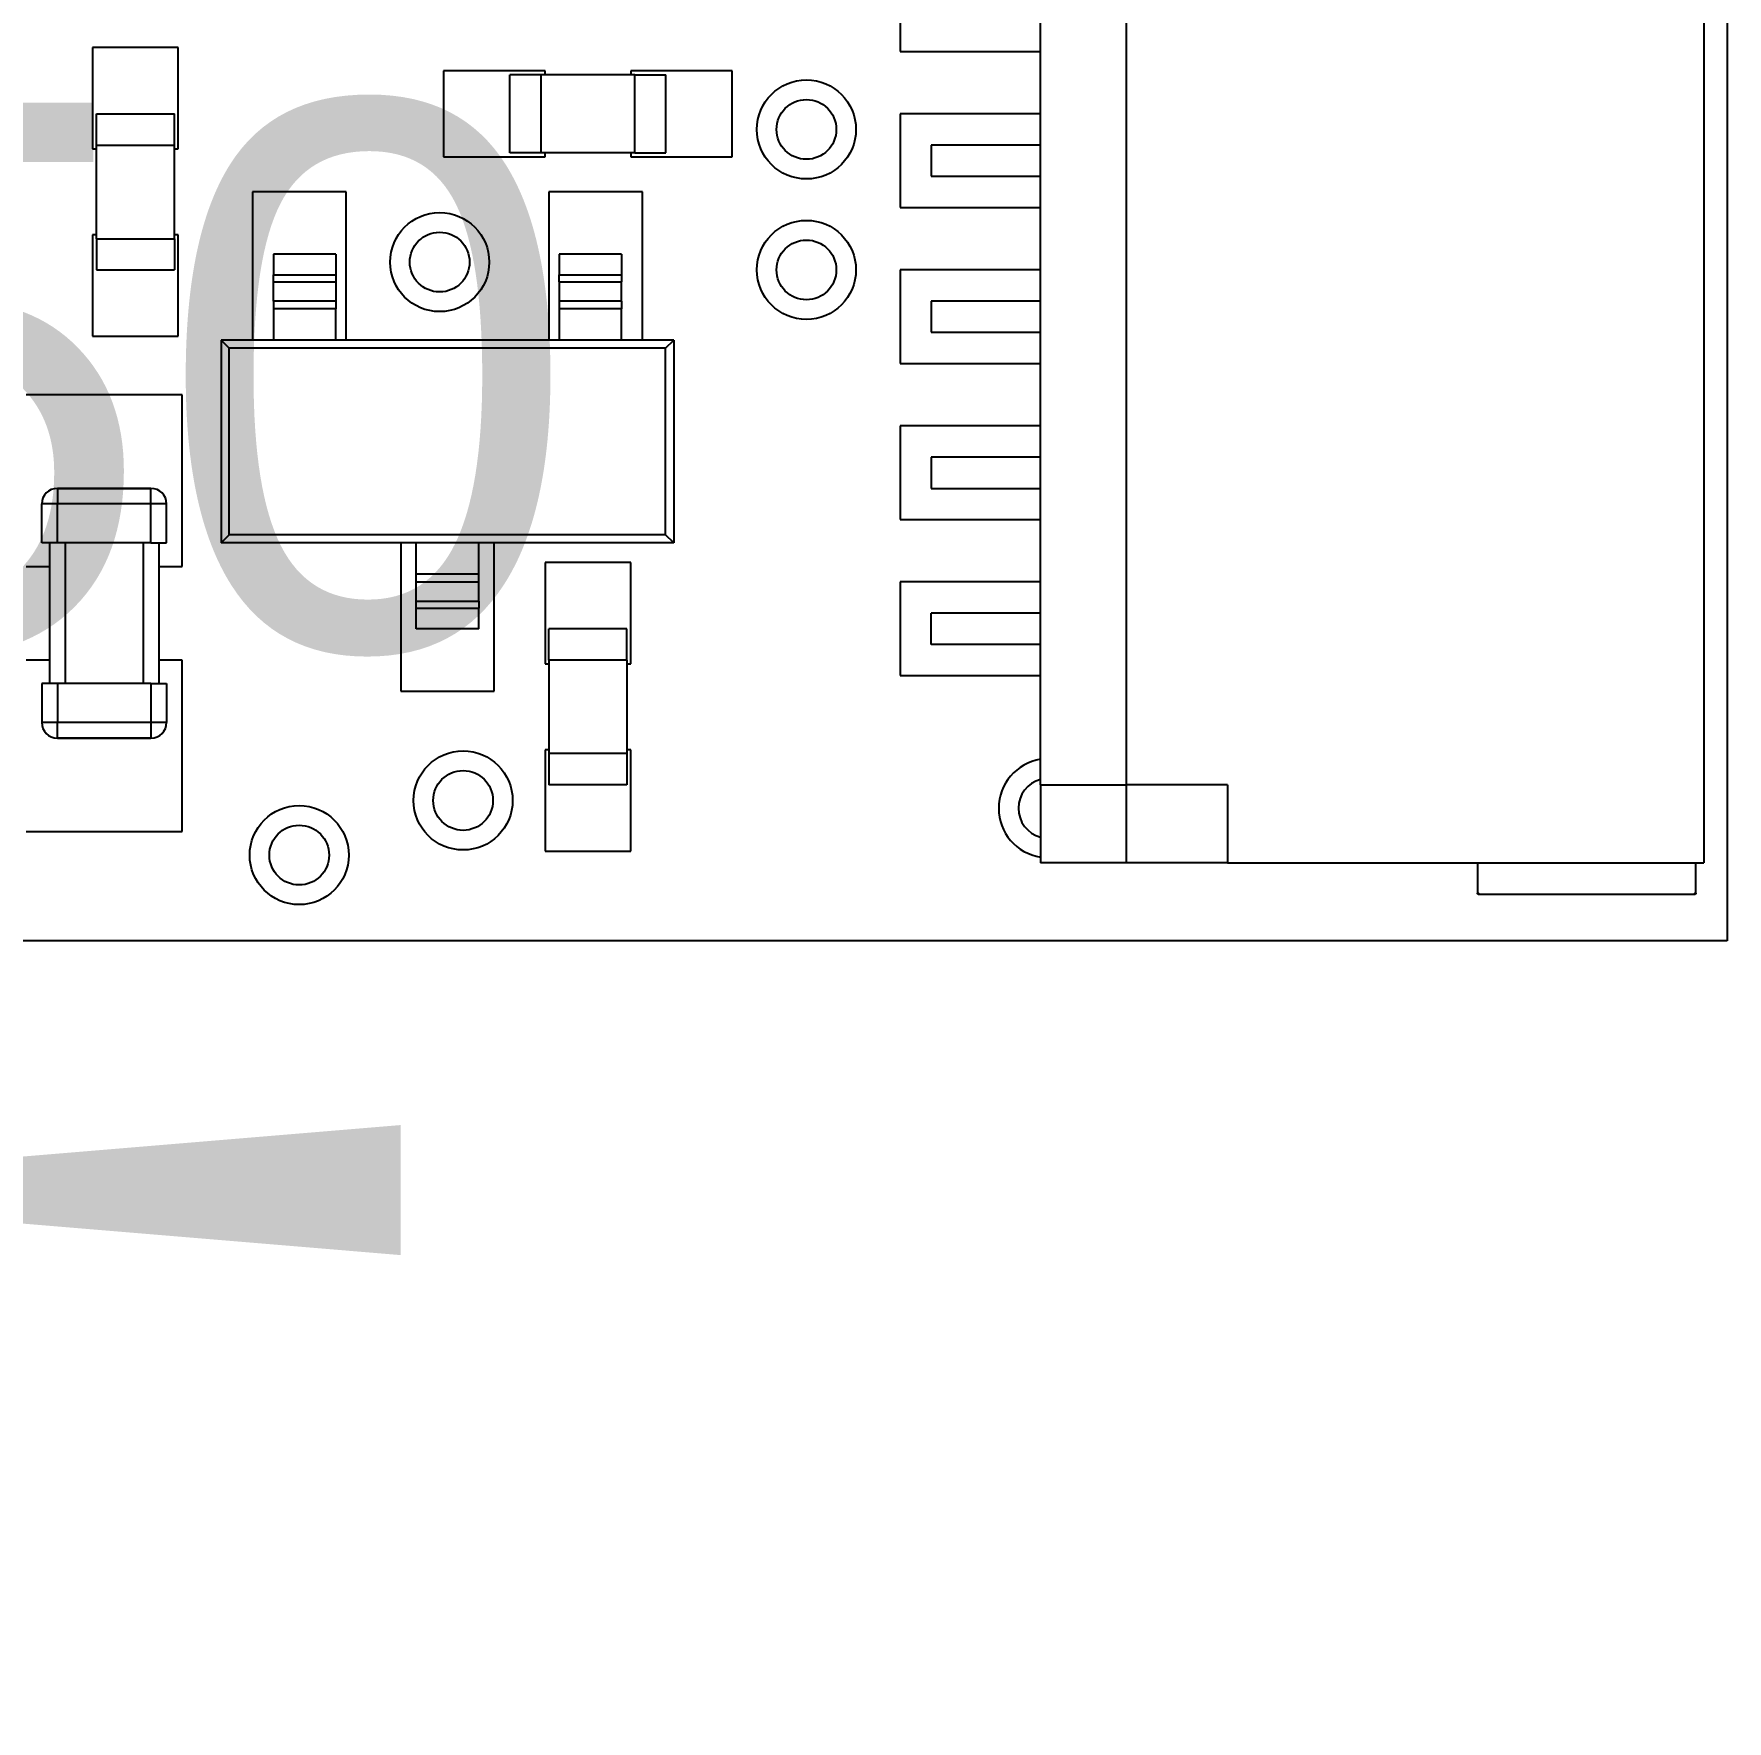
# Model space of a CAD drawing. Extents: x 78 to 182, y 87 to 136.
# Drawn here: x 102.02 to 112.88, y 86.95 to 97.76 of the extents above; entities that cross this region are included whole.
import ezdxf
from ezdxf.enums import TextEntityAlignment as Align

# ---------------------------------------------------------------- set-up
doc = ezdxf.new("R2010")
doc.units = 0
doc.layers.get('0').update_dxf_attribs({"linetype": 'CONTINUOUS'})
for name, color, linetype in [('Dimension001', 7, 'CONTINUOUS'), ('Dimension003', 7, 'CONTINUOUS'), ('Dimension004', 7, 'CONTINUOUS'), ('Dimension005', 7, 'CONTINUOUS'), ('View005', 7, 'CONTINUOUS')]:
    doc.layers.add(name, color=color, linetype=linetype)
doc.styles.get("Standard").update_dxf_attribs({"font": 'arial.ttf'})
doc.dimstyles.get("Standard").update_dxf_attribs({"dimscale": 0, "dimtxt": 2.5, "dimasz": 2.5, "dimexe": 1.25, "dimexo": 0.625, "dimtad": 1, "dimtxsty": 'STANDARD', "dimcen": 2.5, "dimazin": 3, "dimtfac": 1, "dimtmove": 0, "dimatfit": 3})

# ---------------------------------------------------------------- blocks, each defined once
blk = doc.blocks.new('*Dimension001')
at = {"color": 0}
for points in [[(83.3583, 128.95), (84.1917, 128.95), (83.775, 123.95)], [(83.3583, 86.95), (84.1917, 86.95), (83.775, 91.95)]]:
    blk.add_solid(points, dxfattribs=at)
at = {"layer": 'Dimension001'}
for p, q in [((112.875, 123.95), (83.775, 123.95)), ((83.775, 91.95), (83.775, 123.95)), ((112.875, 91.95), (83.775, 91.95))]:
    blk.add_line(p, q, dxfattribs=at)
blk.add_text('32.00', height=3.5, dxfattribs=at).set_placement((83.775, 107.95), align=Align.CENTER)
blk = doc.blocks.new('*Dimension003')
at = {"color": 0}
for points in [[(96.8583, 127.45), (97.6917, 127.45), (97.275, 122.45)], [(96.8583, 88.45), (97.6917, 88.45), (97.275, 93.45)]]:
    blk.add_solid(points, dxfattribs=at)
at = {"layer": 'Dimension003'}
for p, q in [((99.375, 122.45), (97.275, 122.45)), ((97.275, 122.45), (97.275, 93.45)), ((99.375, 93.45), (97.275, 93.45))]:
    blk.add_line(p, q, dxfattribs=at)
blk.add_text('29.00', height=3.5, dxfattribs=at).set_placement((97.275, 107.95), align=Align.CENTER)
blk = doc.blocks.new('*Dimension004')
at = {"color": 0}
for points in [[(101.185, 98.45), (100.351, 98.45), (100.768, 93.45)], [(101.185, 86.95), (100.351, 86.95), (100.768, 91.95)]]:
    blk.add_solid(points, dxfattribs=at)
at = {"layer": 'Dimension004'}
for p, q in [((99.375, 93.45), (100.768, 93.45)), ((100.768, 93.45), (100.768, 91.95)), ((97.875, 91.95), (100.768, 91.95))]:
    blk.add_line(p, q, dxfattribs=at)
blk.add_text('1.50', height=3.5, dxfattribs=at).set_placement((100.768, 93.8216), align=Align.CENTER)
blk = doc.blocks.new('*Dimension005')
at = {"color": 0}
for points in [[(92.875, 89.9365), (92.875, 90.7699), (97.875, 90.3532)], [(104.375, 89.9365), (104.375, 90.7699), (99.375, 90.3532)]]:
    blk.add_solid(points, dxfattribs=at)
at = {"layer": 'Dimension005'}
for p, q in [((97.875, 93.45), (97.875, 90.3532)), ((99.375, 93.45), (99.375, 90.3532)), ((97.875, 90.3532), (99.375, 90.3532))]:
    blk.add_line(p, q, dxfattribs=at)
blk.add_text('1.50', height=3.5, dxfattribs=at).set_placement((96.1183, 90.3532), align=Align.CENTER)

msp = doc.modelspace()

# ---------------------------------------------------------------- linework, layer by layer
at = {"layer": 'View005'}
for p, q in [((112.875, 123.95), (112.875, 91.95)), ((112.875, 123.95), (112.875, 91.95)), ((112.725, 99.45), (112.725, 92.45)), ((112.725, 99.45), (112.725, 92.45)), ((108.475, 92.95), (108.475, 98.95)), ((108.475, 92.95), (108.475, 98.95)), ((109.025, 98.95), (109.025, 92.95)), ((109.025, 98.95), (109.025, 92.95)), ((107.575, 98.25), (107.575, 97.65)), ((107.575, 98.25), (107.575, 97.65)), ((102.95, 97.675), (102.4, 97.675)), ((102.4, 97.675), (102.4, 97.025)), ((102.95, 97.675), (102.4, 97.675)), ((102.4, 97.675), (102.4, 97.025)), ((102.95, 97.025), (102.95, 97.675)), ((102.95, 97.025), (102.95, 97.675)), ((107.575, 97.65), (108.475, 97.65)), ((107.575, 97.65), (108.475, 97.65)), ((105.3, 97.525), (104.65, 97.525)), ((104.65, 97.525), (104.65, 96.975)), ((105.3, 97.525), (104.65, 97.525)), ((104.65, 97.525), (104.65, 96.975)), ((105.275, 97.5), (105.075, 97.5)), ((105.075, 97), (105.075, 97.5)), ((105.275, 97.5), (105.075, 97.5)), ((105.075, 97), (105.075, 97.5)), ((105.275, 97), (105.275, 97.5)), ((105.875, 97.5), (105.275, 97.5)), ((105.275, 97), (105.275, 97.5)), ((105.275, 97), (105.275, 97.5)), ((105.875, 97.5), (105.275, 97.5)), ((105.275, 97), (105.275, 97.5)), ((105.3, 97.5), (105.3, 97.525)), ((105.3, 97.5), (105.3, 97.525)), ((106.5, 97.525), (105.85, 97.525)), ((105.85, 97.525), (105.85, 97.5)), ((106.5, 97.525), (105.85, 97.525)), ((105.85, 97.525), (105.85, 97.5)), ((105.875, 97), (105.875, 97.5)), ((105.875, 97.5), (106.075, 97.5)), ((105.875, 97), (105.875, 97.5)), ((105.875, 97), (105.875, 97.5)), ((105.875, 97.5), (106.075, 97.5)), ((105.875, 97), (105.875, 97.5)), ((106.075, 97), (106.075, 97.5)), ((106.075, 97), (106.075, 97.5)), ((106.5, 96.975), (106.5, 97.525)), ((106.5, 96.975), (106.5, 97.525)), ((102.425, 97.25), (102.925, 97.25)), ((102.425, 97.05), (102.425, 97.25)), ((102.425, 97.25), (102.925, 97.25)), ((102.425, 97.05), (102.425, 97.25)), ((102.925, 97.05), (102.925, 97.25)), ((102.925, 97.05), (102.925, 97.25)), ((108.475, 97.25), (107.575, 97.25)), ((107.575, 97.25), (107.575, 96.65)), ((108.475, 97.25), (107.575, 97.25)), ((107.575, 97.25), (107.575, 96.65)), ((102.4, 97.025), (102.425, 97.025)), ((102.4, 97.025), (102.425, 97.025)), ((102.425, 97.05), (102.925, 97.05)), ((102.425, 97.05), (102.925, 97.05)), ((102.425, 96.45), (102.425, 97.05)), ((102.425, 97.05), (102.925, 97.05)), ((102.425, 97.05), (102.925, 97.05)), ((102.425, 96.45), (102.425, 97.05)), ((102.925, 96.45), (102.925, 97.05)), ((102.925, 96.45), (102.925, 97.05)), ((102.925, 97.025), (102.95, 97.025)), ((102.925, 97.025), (102.95, 97.025)), ((108.475, 97.05), (107.775, 97.05)), ((107.775, 97.05), (107.775, 96.85)), ((108.475, 97.05), (107.775, 97.05)), ((107.775, 97.05), (107.775, 96.85)), ((104.65, 96.975), (105.3, 96.975)), ((104.65, 96.975), (105.3, 96.975)), ((105.275, 97), (105.075, 97)), ((105.275, 97), (105.075, 97)), ((105.875, 97), (105.275, 97)), ((105.875, 97), (105.275, 97)), ((105.3, 96.975), (105.3, 97)), ((105.3, 96.975), (105.3, 97)), ((105.85, 97), (105.85, 96.975)), ((105.85, 97), (105.85, 96.975)), ((105.85, 96.975), (106.5, 96.975)), ((105.85, 96.975), (106.5, 96.975)), ((105.875, 97), (106.075, 97)), ((105.875, 97), (106.075, 97)), ((107.775, 96.85), (108.475, 96.85)), ((107.775, 96.85), (108.475, 96.85)), ((104.025, 96.75), (103.425, 96.75)), ((103.425, 96.75), (103.425, 95.8)), ((104.025, 96.75), (103.425, 96.75)), ((103.425, 96.75), (103.425, 95.8)), ((104.025, 95.8), (104.025, 96.75)), ((104.025, 95.8), (104.025, 96.75)), ((105.925, 96.75), (105.325, 96.75)), ((105.325, 96.75), (105.325, 95.8)), ((105.925, 96.75), (105.325, 96.75)), ((105.325, 96.75), (105.325, 95.8)), ((105.925, 95.8), (105.925, 96.75)), ((105.925, 95.8), (105.925, 96.75)), ((107.575, 96.65), (108.475, 96.65)), ((107.575, 96.65), (108.475, 96.65)), ((102.425, 96.475), (102.4, 96.475)), ((102.4, 96.475), (102.4, 95.825)), ((102.425, 96.475), (102.4, 96.475)), ((102.4, 96.475), (102.4, 95.825)), ((102.95, 96.475), (102.925, 96.475)), ((102.95, 96.475), (102.925, 96.475)), ((102.95, 95.825), (102.95, 96.475)), ((102.95, 95.825), (102.95, 96.475)), ((102.425, 96.45), (102.925, 96.45)), ((102.425, 96.45), (102.425, 96.25)), ((102.425, 96.45), (102.925, 96.45)), ((102.425, 96.45), (102.925, 96.45)), ((102.425, 96.45), (102.425, 96.25)), ((102.425, 96.45), (102.925, 96.45)), ((102.925, 96.45), (102.925, 96.25)), ((102.925, 96.45), (102.925, 96.25)), ((102.425, 96.25), (102.925, 96.25)), ((102.425, 96.25), (102.925, 96.25)), ((103.56, 96.35), (103.56, 96.2184)), ((103.96, 96.35), (103.56, 96.35)), ((103.56, 96.35), (103.56, 96.2184)), ((103.96, 96.35), (103.56, 96.35)), ((103.96, 96.35), (103.96, 96.2184)), ((103.96, 96.35), (103.96, 96.2184)), ((105.39, 96.35), (105.39, 96.2184)), ((105.79, 96.35), (105.39, 96.35)), ((105.39, 96.35), (105.39, 96.2184)), ((105.79, 96.35), (105.39, 96.35)), ((105.79, 96.35), (105.79, 96.2184)), ((105.79, 96.35), (105.79, 96.2184)), ((108.475, 96.25), (107.575, 96.25)), ((107.575, 96.25), (107.575, 95.65)), ((108.475, 96.25), (107.575, 96.25)), ((107.575, 96.25), (107.575, 95.65)), ((103.56, 96.2184), (103.96, 96.2184)), ((103.56, 96.2184), (103.96, 96.2184)), ((103.56, 96.0503), (103.56, 96.1727)), ((103.56, 96.0503), (103.56, 96.1727)), ((103.56, 96.1727), (103.96, 96.1727)), ((103.56, 96.1727), (103.96, 96.1727)), ((103.96, 96.1727), (103.96, 96.0503)), ((103.96, 96.1727), (103.96, 96.0503)), ((105.39, 96.2184), (105.79, 96.2184)), ((105.39, 96.2184), (105.79, 96.2184)), ((105.39, 96.1727), (105.39, 96.0503)), ((105.39, 96.1727), (105.39, 96.0503)), ((105.39, 96.1727), (105.79, 96.1727)), ((105.39, 96.1727), (105.79, 96.1727)), ((105.79, 96.0503), (105.79, 96.1727)), ((105.79, 96.0503), (105.79, 96.1727)), ((103.96, 96.0503), (103.56, 96.0503)), ((103.96, 96.0503), (103.56, 96.0503)), ((105.79, 96.0503), (105.39, 96.0503)), ((105.79, 96.0503), (105.39, 96.0503)), ((108.475, 96.05), (107.775, 96.05)), ((107.775, 96.05), (107.775, 95.85)), ((108.475, 96.05), (107.775, 96.05)), ((107.775, 96.05), (107.775, 95.85)), ((103.56, 96), (103.56, 95.8)), ((103.56, 96), (103.56, 95.8)), ((103.96, 96), (103.56, 96)), ((103.96, 96), (103.56, 96)), ((103.96, 95.8), (103.96, 96)), ((103.96, 95.8), (103.96, 96)), ((105.39, 96), (105.39, 95.8)), ((105.39, 96), (105.39, 95.8)), ((105.79, 96), (105.39, 96)), ((105.79, 96), (105.39, 96)), ((105.79, 95.8), (105.79, 96)), ((105.79, 95.8), (105.79, 96)), ((102.4, 95.825), (102.95, 95.825)), ((102.4, 95.825), (102.95, 95.825)), ((107.775, 95.85), (108.475, 95.85)), ((107.775, 95.85), (108.475, 95.85)), ((103.225, 95.8), (103.225, 94.5)), ((103.277, 95.7475), (103.225, 95.8)), ((103.56, 95.8), (103.225, 95.8)), ((103.225, 95.8), (103.225, 94.5)), ((103.277, 95.7475), (103.225, 95.8)), ((103.56, 95.8), (103.225, 95.8)), ((103.277, 94.5525), (103.277, 95.7475)), ((106.073, 95.7475), (103.277, 95.7475)), ((103.277, 94.5525), (103.277, 95.7475)), ((106.073, 95.7475), (103.277, 95.7475)), ((103.96, 95.8), (103.56, 95.8)), ((103.96, 95.8), (103.56, 95.8)), ((104.475, 95.8), (103.96, 95.8)), ((104.475, 95.8), (103.96, 95.8)), ((104.875, 95.8), (104.475, 95.8)), ((104.875, 95.8), (104.475, 95.8)), ((105.39, 95.8), (104.875, 95.8)), ((105.39, 95.8), (104.875, 95.8)), ((105.79, 95.8), (105.39, 95.8)), ((105.79, 95.8), (105.39, 95.8)), ((106.125, 95.8), (105.79, 95.8)), ((106.125, 95.8), (105.79, 95.8)), ((106.073, 95.7475), (106.125, 95.8)), ((106.073, 95.7475), (106.125, 95.8)), ((106.073, 94.5525), (106.073, 95.7475)), ((106.073, 94.5525), (106.073, 95.7475)), ((106.125, 95.8), (106.125, 94.5)), ((106.125, 95.8), (106.125, 94.5)), ((107.575, 95.65), (108.475, 95.65)), ((107.575, 95.65), (108.475, 95.65)), ((102.975, 95.45), (101.975, 95.45)), ((102.975, 95.45), (101.975, 95.45)), ((102.975, 94.35), (102.975, 95.45)), ((102.975, 94.35), (102.975, 95.45)), ((108.475, 95.25), (107.575, 95.25)), ((107.575, 95.25), (107.575, 94.65)), ((108.475, 95.25), (107.575, 95.25)), ((107.575, 95.25), (107.575, 94.65)), ((108.475, 95.05), (107.775, 95.05)), ((107.775, 95.05), (107.775, 94.85)), ((108.475, 95.05), (107.775, 95.05)), ((107.775, 95.05), (107.775, 94.85)), ((102.775, 94.85), (102.175, 94.85)), ((102.175, 94.85), (102.775, 94.85)), ((102.775, 94.85), (102.175, 94.85)), ((102.175, 94.85), (102.775, 94.85)), ((102.775, 94.85), (102.175, 94.85)), ((102.775, 94.85), (102.175, 94.85)), ((102.175, 94.85), (102.775, 94.85)), ((102.175, 94.85), (102.775, 94.85)), ((102.775, 94.85), (102.175, 94.85)), ((102.775, 94.85), (102.175, 94.85)), ((102.175, 94.85), (102.775, 94.85)), ((102.175, 94.85), (102.775, 94.85)), ((107.775, 94.85), (108.475, 94.85)), ((107.775, 94.85), (108.475, 94.85)), ((102.075, 94.5), (102.075, 94.75)), ((102.075, 94.5), (102.075, 94.75)), ((102.075, 94.5), (102.075, 94.75)), ((102.075, 94.5), (102.075, 94.75)), ((102.075, 94.5), (102.075, 94.75)), ((102.075, 94.5), (102.075, 94.75)), ((102.775, 94.75), (102.175, 94.75)), ((102.175, 94.5), (102.175, 94.75)), ((102.175, 94.5), (102.175, 94.75)), ((102.775, 94.75), (102.175, 94.75)), ((102.775, 94.75), (102.175, 94.75)), ((102.175, 94.5), (102.175, 94.75)), ((102.175, 94.5), (102.175, 94.75)), ((102.775, 94.75), (102.175, 94.75)), ((102.775, 94.75), (102.175, 94.75)), ((102.175, 94.5), (102.175, 94.75)), ((102.775, 94.75), (102.175, 94.75)), ((102.175, 94.5), (102.175, 94.75)), ((102.775, 94.5), (102.775, 94.75)), ((102.775, 94.5), (102.775, 94.75)), ((102.775, 94.5), (102.775, 94.75)), ((102.775, 94.5), (102.775, 94.75)), ((102.775, 94.5), (102.775, 94.75)), ((102.775, 94.5), (102.775, 94.75)), ((102.875, 94.5), (102.875, 94.75)), ((102.875, 94.5), (102.875, 94.75)), ((102.875, 94.5), (102.875, 94.75)), ((102.875, 94.5), (102.875, 94.75)), ((102.875, 94.5), (102.875, 94.75)), ((102.875, 94.5), (102.875, 94.75)), ((107.575, 94.65), (108.475, 94.65)), ((107.575, 94.65), (108.475, 94.65)), ((103.277, 94.5525), (103.225, 94.5)), ((103.277, 94.5525), (103.225, 94.5)), ((106.073, 94.5525), (103.277, 94.5525)), ((106.073, 94.5525), (103.277, 94.5525)), ((106.125, 94.5), (106.073, 94.5525)), ((106.125, 94.5), (106.073, 94.5525)), ((102.125, 94.5), (102.125, 93.6)), ((102.125, 94.5), (102.125, 93.6)), ((102.125, 94.5), (102.125, 93.6)), ((102.125, 94.5), (102.125, 93.6)), ((102.775, 94.5), (102.175, 94.5)), ((102.775, 94.5), (102.175, 94.5)), ((102.775, 94.5), (102.175, 94.5)), ((102.775, 94.5), (102.175, 94.5)), ((102.775, 94.5), (102.175, 94.5)), ((102.775, 94.5), (102.175, 94.5)), ((102.225, 94.5), (102.225, 93.6)), ((102.225, 94.5), (102.225, 93.6)), ((102.725, 94.5), (102.725, 93.6)), ((102.725, 94.5), (102.725, 93.6)), ((102.825, 94.5), (102.825, 93.6)), ((102.825, 94.5), (102.825, 93.6)), ((103.56, 94.5), (103.225, 94.5)), ((103.56, 94.5), (103.225, 94.5)), ((103.96, 94.5), (103.56, 94.5)), ((103.96, 94.5), (103.56, 94.5)), ((104.475, 94.5), (103.96, 94.5)), ((104.475, 94.5), (103.96, 94.5)), ((104.375, 94.5), (104.375, 93.55)), ((104.375, 94.5), (104.375, 93.55)), ((104.475, 94.3), (104.475, 94.5)), ((104.875, 94.5), (104.475, 94.5)), ((104.475, 94.3), (104.475, 94.5)), ((104.875, 94.5), (104.475, 94.5)), ((104.875, 94.3), (104.875, 94.5)), ((105.39, 94.5), (104.875, 94.5)), ((104.875, 94.3), (104.875, 94.5)), ((105.39, 94.5), (104.875, 94.5)), ((104.975, 93.55), (104.975, 94.5)), ((104.975, 93.55), (104.975, 94.5)), ((105.79, 94.5), (105.39, 94.5)), ((105.79, 94.5), (105.39, 94.5)), ((106.125, 94.5), (105.79, 94.5)), ((106.125, 94.5), (105.79, 94.5)), ((101.975, 94.35), (102.125, 94.35)), ((101.975, 94.35), (102.125, 94.35)), ((102.825, 94.35), (102.975, 94.35)), ((102.825, 94.35), (102.975, 94.35)), ((104.875, 94.3), (104.475, 94.3)), ((104.875, 94.3), (104.475, 94.3)), ((105.3, 94.375), (105.3, 93.725)), ((105.85, 94.375), (105.3, 94.375)), ((105.3, 94.375), (105.3, 93.725)), ((105.85, 94.375), (105.3, 94.375)), ((105.85, 93.725), (105.85, 94.375)), ((105.85, 93.725), (105.85, 94.375)), ((104.475, 94.1273), (104.475, 94.2497)), ((104.475, 94.1273), (104.475, 94.2497)), ((104.875, 94.2497), (104.475, 94.2497)), ((104.875, 94.2497), (104.475, 94.2497)), ((104.875, 94.1273), (104.875, 94.2497)), ((104.875, 94.1273), (104.875, 94.2497)), ((108.475, 94.25), (107.575, 94.25)), ((107.575, 94.25), (107.575, 93.65)), ((108.475, 94.25), (107.575, 94.25)), ((107.575, 94.25), (107.575, 93.65)), ((104.475, 94.1273), (104.875, 94.1273)), ((104.475, 94.1273), (104.875, 94.1273)), ((104.475, 93.95), (104.475, 94.0816)), ((104.475, 93.95), (104.475, 94.0816)), ((104.475, 94.0816), (104.875, 94.0816)), ((104.475, 94.0816), (104.875, 94.0816)), ((104.875, 93.95), (104.875, 94.0816)), ((104.875, 93.95), (104.875, 94.0816)), ((108.475, 94.05), (107.775, 94.05)), ((107.775, 93.85), (107.775, 94.05)), ((108.475, 94.05), (107.775, 94.05)), ((107.775, 93.85), (107.775, 94.05)), ((104.875, 93.95), (104.475, 93.95)), ((104.875, 93.95), (104.475, 93.95)), ((105.325, 93.75), (105.325, 93.95)), ((105.825, 93.95), (105.325, 93.95)), ((105.325, 93.75), (105.325, 93.95)), ((105.825, 93.95), (105.325, 93.95)), ((105.825, 93.75), (105.825, 93.95)), ((105.825, 93.75), (105.825, 93.95)), ((102.125, 93.75), (101.975, 93.75)), ((102.125, 93.75), (101.975, 93.75)), ((102.975, 93.75), (102.825, 93.75)), ((102.975, 93.75), (102.825, 93.75)), ((102.975, 92.65), (102.975, 93.75)), ((102.975, 92.65), (102.975, 93.75)), ((105.825, 93.75), (105.325, 93.75)), ((105.825, 93.75), (105.325, 93.75)), ((105.325, 93.75), (105.325, 93.15)), ((105.825, 93.75), (105.325, 93.75)), ((105.825, 93.75), (105.325, 93.75)), ((105.325, 93.75), (105.325, 93.15)), ((105.825, 93.75), (105.825, 93.15)), ((105.825, 93.75), (105.825, 93.15)), ((108.475, 93.85), (107.775, 93.85)), ((108.475, 93.85), (107.775, 93.85)), ((105.3, 93.725), (105.325, 93.725)), ((105.3, 93.725), (105.325, 93.725)), ((105.825, 93.725), (105.85, 93.725)), ((105.825, 93.725), (105.85, 93.725)), ((107.575, 93.65), (108.475, 93.65)), ((107.575, 93.65), (108.475, 93.65)), ((102.075, 93.6), (102.075, 93.35)), ((102.075, 93.6), (102.075, 93.35)), ((102.075, 93.6), (102.075, 93.35)), ((102.075, 93.6), (102.075, 93.35)), ((102.075, 93.6), (102.075, 93.35)), ((102.075, 93.6), (102.075, 93.35)), ((102.075, 93.6), (102.075, 93.35)), ((102.075, 93.6), (102.075, 93.35)), ((102.075, 93.6), (102.075, 93.35)), ((102.075, 93.6), (102.075, 93.35)), ((102.075, 93.6), (102.075, 93.35)), ((102.075, 93.6), (102.075, 93.35)), ((102.775, 93.6), (102.175, 93.6)), ((102.775, 93.6), (102.175, 93.6)), ((102.775, 93.6), (102.175, 93.6)), ((102.175, 93.6), (102.175, 93.35)), ((102.775, 93.6), (102.175, 93.6)), ((102.175, 93.6), (102.175, 93.35)), ((102.775, 93.6), (102.175, 93.6)), ((102.175, 93.6), (102.175, 93.35)), ((102.775, 93.6), (102.175, 93.6)), ((102.175, 93.6), (102.175, 93.35)), ((102.175, 93.6), (102.175, 93.35)), ((102.175, 93.6), (102.175, 93.35)), ((102.775, 93.6), (102.775, 93.35)), ((102.775, 93.6), (102.775, 93.35)), ((102.775, 93.6), (102.775, 93.35)), ((102.775, 93.6), (102.775, 93.35)), ((102.775, 93.6), (102.775, 93.35)), ((102.775, 93.6), (102.775, 93.35)), ((102.875, 93.6), (102.875, 93.35)), ((102.875, 93.6), (102.875, 93.35)), ((102.875, 93.6), (102.875, 93.35)), ((102.875, 93.6), (102.875, 93.35)), ((102.875, 93.6), (102.875, 93.35)), ((102.875, 93.6), (102.875, 93.35)), ((102.875, 93.6), (102.875, 93.35)), ((102.875, 93.6), (102.875, 93.35)), ((102.875, 93.6), (102.875, 93.35)), ((102.875, 93.6), (102.875, 93.35)), ((102.875, 93.6), (102.875, 93.35)), ((102.875, 93.6), (102.875, 93.35)), ((104.375, 93.55), (104.975, 93.55)), ((104.375, 93.55), (104.975, 93.55)), ((102.775, 93.35), (102.175, 93.35)), ((102.775, 93.35), (102.175, 93.35)), ((102.775, 93.35), (102.175, 93.35)), ((102.775, 93.35), (102.175, 93.35)), ((102.775, 93.35), (102.175, 93.35)), ((102.775, 93.35), (102.175, 93.35)), ((102.775, 93.25), (102.175, 93.25)), ((102.175, 93.25), (102.775, 93.25)), ((102.775, 93.25), (102.175, 93.25)), ((102.175, 93.25), (102.775, 93.25)), ((102.775, 93.25), (102.175, 93.25)), ((102.775, 93.25), (102.175, 93.25)), ((102.175, 93.25), (102.775, 93.25)), ((102.175, 93.25), (102.775, 93.25)), ((102.775, 93.25), (102.175, 93.25)), ((102.775, 93.25), (102.175, 93.25)), ((102.175, 93.25), (102.775, 93.25)), ((102.175, 93.25), (102.775, 93.25)), ((105.3, 93.175), (105.3, 92.525)), ((105.325, 93.175), (105.3, 93.175)), ((105.3, 93.175), (105.3, 92.525)), ((105.325, 93.175), (105.3, 93.175)), ((105.825, 93.15), (105.325, 93.15)), ((105.325, 93.15), (105.325, 92.95)), ((105.825, 93.15), (105.325, 93.15)), ((105.825, 93.15), (105.325, 93.15)), ((105.325, 93.15), (105.325, 92.95)), ((105.825, 93.15), (105.325, 93.15)), ((105.85, 93.175), (105.825, 93.175)), ((105.85, 93.175), (105.825, 93.175)), ((105.825, 93.15), (105.825, 92.95)), ((105.825, 93.15), (105.825, 92.95)), ((105.85, 92.525), (105.85, 93.175)), ((105.85, 92.525), (105.85, 93.175)), ((105.825, 92.95), (105.325, 92.95)), ((105.825, 92.95), (105.325, 92.95)), ((108.475, 92.95), (108.475, 92.45)), ((108.475, 92.95), (109.025, 92.95)), ((108.475, 92.95), (108.475, 92.45)), ((108.475, 92.95), (109.025, 92.95)), ((109.674, 92.95), (109.025, 92.95)), ((109.025, 92.95), (109.025, 92.45)), ((109.674, 92.95), (109.025, 92.95)), ((109.025, 92.95), (109.025, 92.45)), ((109.674, 92.95), (109.674, 92.45)), ((109.674, 92.95), (109.674, 92.45)), ((101.975, 92.65), (102.975, 92.65)), ((101.975, 92.65), (102.975, 92.65)), ((105.3, 92.525), (105.85, 92.525)), ((105.3, 92.525), (105.85, 92.525)), ((109.025, 92.45), (108.475, 92.45)), ((109.025, 92.45), (108.475, 92.45)), ((109.674, 92.45), (109.025, 92.45)), ((109.674, 92.45), (109.025, 92.45)), ((109.674, 92.45), (112.725, 92.45)), ((109.674, 92.45), (112.725, 92.45)), ((111.275, 92.45), (111.275, 92.254)), ((111.275, 92.45), (111.275, 92.254)), ((112.675, 92.254), (112.675, 92.45)), ((112.675, 92.254), (112.675, 92.45)), ((111.279, 92.25), (112.671, 92.25)), ((111.279, 92.25), (112.671, 92.25)), ((112.875, 91.95), (97.875, 91.95)), ((112.875, 91.95), (97.875, 91.95))]:
    msp.add_line(p, q, dxfattribs=at)
for centre, radius in [((106.975, 97.15), 0.3175), ((106.975, 97.15), 0.3175), ((106.975, 97.15), 0.1915), ((106.975, 97.15), 0.1915), ((104.625, 96.3), 0.3175), ((104.625, 96.3), 0.3175), ((104.625, 96.3), 0.1915), ((104.625, 96.3), 0.1915), ((106.975, 96.25), 0.3175), ((106.975, 96.25), 0.3175), ((106.975, 96.25), 0.1915), ((106.975, 96.25), 0.1915), ((104.775, 92.85), 0.3175), ((104.775, 92.85), 0.3175), ((104.775, 92.85), 0.1915), ((104.775, 92.85), 0.1915), ((103.725, 92.5), 0.3175), ((103.725, 92.5), 0.3175), ((103.725, 92.5), 0.1915), ((103.725, 92.5), 0.1915), ((111.279, 92.254), 0.004), ((111.279, 92.254), 0.004), ((112.671, 92.254), 0.004), ((112.671, 92.254), 0.004)]:
    msp.add_circle(centre, radius, dxfattribs=at)
for centre, radius, start, end in [((102.175, 94.75), 0.1, 90, 180), ((102.175, 94.75), 0.1, 90, 180), ((102.175, 94.75), 0.1, 90, -180), ((102.175, 94.75), 0.1, 90, -180), ((102.175, 94.75), 0.1, 90, 180), ((102.175, 94.75), 0.1, 90, 180), ((102.175, 94.75), 0.1, 90, -180), ((102.175, 94.75), 0.1, 90, -180), ((102.175, 94.75), 0.1, 90, 180), ((102.175, 94.75), 0.1, 90, 180), ((102.775, 94.75), 0.1, 0, 90), ((102.775, 94.75), 0.1, 0, 90), ((102.775, 94.75), 0.1, 0, 90), ((102.775, 94.75), 0.1, 0, 90), ((102.775, 94.75), 0.1, 0, 90), ((102.775, 94.75), 0.1, 0, 90), ((102.175, 93.35), 0.1, 180, -90), ((102.175, 93.35), 0.1, 180, -90), ((102.175, 93.35), 0.1, 180, -90), ((102.175, 93.35), 0.1, 180, -90), ((102.175, 93.35), 0.1, 180, -90), ((102.175, 93.35), 0.1, 180, -90), ((102.175, 93.35), 0.1, 180, -90), ((102.175, 93.35), 0.1, 180, -90), ((102.175, 93.35), 0.1, 180, -90), ((102.175, 93.35), 0.1, 180, -90), ((102.775, 93.35), 0.1, -90, 0), ((102.775, 93.35), 0.1, -90, 0), ((102.775, 93.35), 0.1, -90, 0), ((102.775, 93.35), 0.1, -90, 0), ((102.775, 93.35), 0.1, -90, 0), ((102.775, 93.35), 0.1, -90, 0), ((108.525, 92.8), 0.3175, 99.0607, -99.0607), ((108.525, 92.8), 0.3175, 99.0607, -99.0607), ((108.525, 92.8), 0.1915, 105.135, -105.135), ((108.525, 92.8), 0.1915, 105.135, -105.135)]:
    msp.add_arc(centre, radius, start, end, dxfattribs=at)
for points, degree in [([(103.56, 96.1727), (103.56, 96.1868), (103.56, 96.2184)], 2), ([(103.56, 96.1727), (103.56, 96.1868), (103.56, 96.2184)], 2), ([(103.96, 96.2184), (103.96, 96.1868), (103.96, 96.1727)], 2), ([(103.96, 96.2184), (103.96, 96.1868), (103.96, 96.1727)], 2), ([(105.39, 96.1727), (105.39, 96.1868), (105.39, 96.2184)], 2), ([(105.39, 96.1727), (105.39, 96.1868), (105.39, 96.2184)], 2), ([(105.79, 96.2184), (105.79, 96.1868), (105.79, 96.1727)], 2), ([(105.79, 96.2184), (105.79, 96.1868), (105.79, 96.1727)], 2), ([(103.56, 96.0503), (103.56, 96.0348), (103.56, 96)], 2), ([(103.56, 96.0503), (103.56, 96.0348), (103.56, 96)], 2), ([(103.96, 96.0503), (103.96, 96.0348), (103.96, 96)], 2), ([(103.96, 96.0503), (103.96, 96.0348), (103.96, 96)], 2), ([(105.39, 96.0503), (105.39, 96.0348), (105.39, 96)], 2), ([(105.39, 96.0503), (105.39, 96.0348), (105.39, 96)], 2), ([(105.79, 96.0503), (105.79, 96.0348), (105.79, 96)], 2), ([(105.79, 96.0503), (105.79, 96.0348), (105.79, 96)], 2), ([(102.175, 94.85), (102.175, 94.8511), (102.175, 94.8035), (102.175, 94.75)], 3), ([(102.175, 94.85), (102.175, 94.8511), (102.175, 94.8035), (102.175, 94.75)], 3), ([(102.175, 94.85), (102.175, 94.8511), (102.175, 94.8035), (102.175, 94.75)], 3), ([(102.175, 94.85), (102.175, 94.8511), (102.175, 94.8035), (102.175, 94.75)], 3), ([(102.175, 94.85), (102.175, 94.8511), (102.175, 94.8035), (102.175, 94.75)], 3), ([(102.175, 94.85), (102.175, 94.8511), (102.175, 94.8035), (102.175, 94.75)], 3), ([(102.775, 94.75), (102.775, 94.8035), (102.775, 94.8511), (102.775, 94.85)], 3), ([(102.775, 94.75), (102.775, 94.8035), (102.775, 94.8511), (102.775, 94.85)], 3), ([(102.775, 94.75), (102.775, 94.8035), (102.775, 94.8511), (102.775, 94.85)], 3), ([(102.775, 94.75), (102.775, 94.8035), (102.775, 94.8511), (102.775, 94.85)], 3), ([(102.775, 94.75), (102.775, 94.8035), (102.775, 94.8511), (102.775, 94.85)], 3), ([(102.775, 94.75), (102.775, 94.8035), (102.775, 94.8511), (102.775, 94.85)], 3), ([(102.175, 94.75), (102.122, 94.75), (102.074, 94.75), (102.075, 94.75)], 3), ([(102.175, 94.75), (102.122, 94.75), (102.074, 94.75), (102.075, 94.75)], 3), ([(102.175, 94.75), (102.122, 94.75), (102.074, 94.75), (102.075, 94.75)], 3), ([(102.175, 94.75), (102.122, 94.75), (102.074, 94.75), (102.075, 94.75)], 3), ([(102.175, 94.75), (102.122, 94.75), (102.074, 94.75), (102.075, 94.75)], 3), ([(102.175, 94.75), (102.122, 94.75), (102.074, 94.75), (102.075, 94.75)], 3), ([(102.875, 94.75), (102.876, 94.75), (102.828, 94.75), (102.775, 94.75)], 3), ([(102.875, 94.75), (102.876, 94.75), (102.828, 94.75), (102.775, 94.75)], 3), ([(102.875, 94.75), (102.876, 94.75), (102.828, 94.75), (102.775, 94.75)], 3), ([(102.875, 94.75), (102.876, 94.75), (102.828, 94.75), (102.775, 94.75)], 3), ([(102.875, 94.75), (102.876, 94.75), (102.828, 94.75), (102.775, 94.75)], 3), ([(102.875, 94.75), (102.876, 94.75), (102.828, 94.75), (102.775, 94.75)], 3), ([(102.175, 94.5), (102.122, 94.5), (102.074, 94.5), (102.075, 94.5)], 3), ([(102.175, 94.5), (102.122, 94.5), (102.074, 94.5), (102.075, 94.5)], 3), ([(102.175, 94.5), (102.122, 94.5), (102.074, 94.5), (102.075, 94.5)], 3), ([(102.175, 94.5), (102.122, 94.5), (102.074, 94.5), (102.075, 94.5)], 3), ([(102.175, 94.5), (102.122, 94.5), (102.074, 94.5), (102.075, 94.5)], 3), ([(102.175, 94.5), (102.122, 94.5), (102.074, 94.5), (102.075, 94.5)], 3), ([(102.775, 94.5), (102.828, 94.5), (102.876, 94.5), (102.875, 94.5)], 3), ([(102.775, 94.5), (102.828, 94.5), (102.876, 94.5), (102.875, 94.5)], 3), ([(102.775, 94.5), (102.828, 94.5), (102.876, 94.5), (102.875, 94.5)], 3), ([(102.775, 94.5), (102.828, 94.5), (102.876, 94.5), (102.875, 94.5)], 3), ([(102.775, 94.5), (102.828, 94.5), (102.876, 94.5), (102.875, 94.5)], 3), ([(102.775, 94.5), (102.828, 94.5), (102.876, 94.5), (102.875, 94.5)], 3), ([(104.475, 94.2497), (104.475, 94.2652), (104.475, 94.3)], 2), ([(104.475, 94.2497), (104.475, 94.2652), (104.475, 94.3)], 2), ([(104.875, 94.2497), (104.875, 94.2652), (104.875, 94.3)], 2), ([(104.875, 94.2497), (104.875, 94.2652), (104.875, 94.3)], 2), ([(104.475, 94.0816), (104.475, 94.1132), (104.475, 94.1273)], 2), ([(104.475, 94.0816), (104.475, 94.1132), (104.475, 94.1273)], 2), ([(104.875, 94.1273), (104.875, 94.1132), (104.875, 94.0816)], 2), ([(104.875, 94.1273), (104.875, 94.1132), (104.875, 94.0816)], 2), ([(102.175, 93.6), (102.122, 93.6), (102.074, 93.6), (102.075, 93.6)], 3), ([(102.175, 93.6), (102.122, 93.6), (102.074, 93.6), (102.075, 93.6)], 3), ([(102.175, 93.6), (102.122, 93.6), (102.074, 93.6), (102.075, 93.6)], 3), ([(102.175, 93.6), (102.122, 93.6), (102.074, 93.6), (102.075, 93.6)], 3), ([(102.175, 93.6), (102.122, 93.6), (102.074, 93.6), (102.075, 93.6)], 3), ([(102.175, 93.6), (102.122, 93.6), (102.074, 93.6), (102.075, 93.6)], 3), ([(102.775, 93.6), (102.828, 93.6), (102.876, 93.6), (102.875, 93.6)], 3), ([(102.775, 93.6), (102.828, 93.6), (102.876, 93.6), (102.875, 93.6)], 3), ([(102.775, 93.6), (102.828, 93.6), (102.876, 93.6), (102.875, 93.6)], 3), ([(102.775, 93.6), (102.828, 93.6), (102.876, 93.6), (102.875, 93.6)], 3), ([(102.775, 93.6), (102.828, 93.6), (102.876, 93.6), (102.875, 93.6)], 3), ([(102.775, 93.6), (102.828, 93.6), (102.876, 93.6), (102.875, 93.6)], 3), ([(102.175, 93.35), (102.122, 93.35), (102.074, 93.35), (102.075, 93.35)], 3), ([(102.175, 93.35), (102.122, 93.35), (102.074, 93.35), (102.075, 93.35)], 3), ([(102.175, 93.35), (102.122, 93.35), (102.074, 93.35), (102.075, 93.35)], 3), ([(102.175, 93.35), (102.122, 93.35), (102.074, 93.35), (102.075, 93.35)], 3), ([(102.175, 93.35), (102.122, 93.35), (102.074, 93.35), (102.075, 93.35)], 3), ([(102.175, 93.35), (102.122, 93.35), (102.074, 93.35), (102.075, 93.35)], 3), ([(102.175, 93.25), (102.175, 93.2489), (102.175, 93.2966), (102.175, 93.35)], 3), ([(102.175, 93.25), (102.175, 93.2489), (102.175, 93.2966), (102.175, 93.35)], 3), ([(102.175, 93.25), (102.175, 93.2489), (102.175, 93.2966), (102.175, 93.35)], 3), ([(102.175, 93.25), (102.175, 93.2489), (102.175, 93.2966), (102.175, 93.35)], 3), ([(102.175, 93.25), (102.175, 93.2489), (102.175, 93.2966), (102.175, 93.35)], 3), ([(102.175, 93.25), (102.175, 93.2489), (102.175, 93.2966), (102.175, 93.35)], 3), ([(102.875, 93.35), (102.876, 93.35), (102.828, 93.35), (102.775, 93.35)], 3), ([(102.775, 93.35), (102.775, 93.2966), (102.775, 93.2489), (102.775, 93.25)], 3), ([(102.775, 93.35), (102.775, 93.2966), (102.775, 93.2489), (102.775, 93.25)], 3), ([(102.875, 93.35), (102.876, 93.35), (102.828, 93.35), (102.775, 93.35)], 3), ([(102.875, 93.35), (102.876, 93.35), (102.828, 93.35), (102.775, 93.35)], 3), ([(102.775, 93.35), (102.775, 93.2966), (102.775, 93.2489), (102.775, 93.25)], 3), ([(102.775, 93.35), (102.775, 93.2966), (102.775, 93.2489), (102.775, 93.25)], 3), ([(102.875, 93.35), (102.876, 93.35), (102.828, 93.35), (102.775, 93.35)], 3), ([(102.875, 93.35), (102.876, 93.35), (102.828, 93.35), (102.775, 93.35)], 3), ([(102.775, 93.35), (102.775, 93.2966), (102.775, 93.2489), (102.775, 93.25)], 3), ([(102.875, 93.35), (102.876, 93.35), (102.828, 93.35), (102.775, 93.35)], 3), ([(102.775, 93.35), (102.775, 93.2966), (102.775, 93.2489), (102.775, 93.25)], 3)]:
    msp.add_open_spline(points, degree=degree, dxfattribs=at)

# ---------------------------------------------------------------- dimensions: what is measured, and where the dimension line sits
at = {"layer": 'Dimension001'}
dim = msp.add_linear_dim(base=(83.775, 107.95), p1=(112.875, 91.95), p2=(112.875, 123.95), angle=90, text='32.00', dimstyle='STANDARD', dxfattribs=at)
dim.commit()
dim.dimension.update_dxf_attribs({"geometry": '*Dimension001', "text_midpoint": (88.775, 107.95)})
at = {"layer": 'Dimension003'}
dim = msp.add_linear_dim(base=(97.275, 107.95), p1=(99.375, 122.45), p2=(99.375, 93.45), angle=90, text='29.00', dimstyle='STANDARD', dxfattribs=at)
dim.commit()
dim.dimension.update_dxf_attribs({"geometry": '*Dimension003', "text_midpoint": (92.275, 107.95)})
at = {"layer": 'Dimension004'}
dim = msp.add_linear_dim(base=(100.768, 93.8216), p1=(99.375, 93.45), p2=(97.875, 91.95), angle=90, text='1.50', dimstyle='STANDARD', dxfattribs=at)
dim.commit()
dim.dimension.update_dxf_attribs({"geometry": '*Dimension004', "text_midpoint": (97.2324, 90.2861)})
at = {"layer": 'Dimension005'}
dim = msp.add_linear_dim(base=(96.1183, 90.3532), p1=(97.875, 93.45), p2=(99.375, 93.45), text='1.50', dimstyle='STANDARD', dxfattribs=at)
dim.commit()
dim.dimension.update_dxf_attribs({"geometry": '*Dimension005', "text_midpoint": (96.1183, 95.3532)})

doc.saveas('drawing.dxf')
